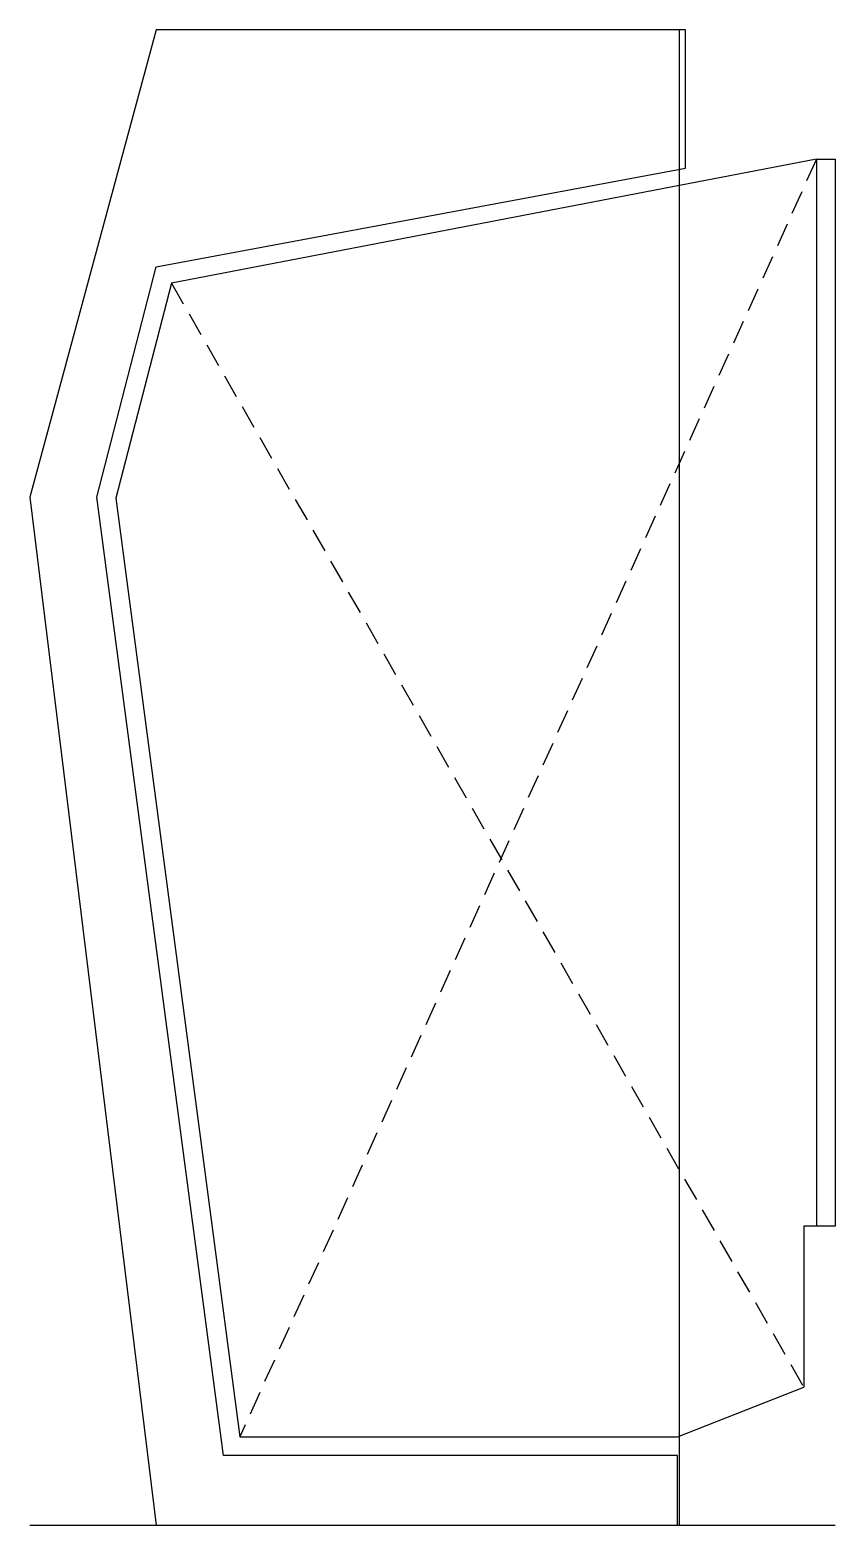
# Model space of a CAD drawing. Extents: x -174 to 42, y 0 to 400.
import ezdxf

# ---------------------------------------------------------------- set-up
doc = ezdxf.new("R2010")
doc.units = 0
doc.linetypes.add('HIDDEN', pattern=[9.525, 6.35, -3.175])
doc.layers.get('0').update_dxf_attribs({"linetype": 'CONTINUOUS'})

msp = doc.modelspace()

# ---------------------------------------------------------------- linework, layer by layer
at = {"linetype": 'CONTINUOUS'}
for p, q in [((-140.02, 400), (-173.81, 275)), ((1.59, 400), (-140.02, 400)), ((0, 0), (0, 400)), ((1.59, 363.03), (1.59, 400)), ((36.59, 365.38), (-135.97, 332.27)), ((36.59, 365.38), (36.59, 80)), ((36.59, 365.38), (41.59, 365.38)), ((41.59, 365.38), (41.59, 80)), ((-140.02, 336.6), (1.59, 363.03)), ((-155.87, 275), (-140.02, 336.6)), ((-135.97, 332.27), (-150.78, 274.69)), ((-173.81, 275), (-140.02, 0)), ((-122.05, 18.64), (-155.87, 275)), ((-150.78, 274.69), (-117.66, 23.64)), ((33.22, 80), (33.22, 36.88)), ((41.59, 80), (33.22, 80)), ((-0.6, 23.64), (33.22, 36.88)), ((-117.66, 23.64), (-0.6, 23.64)), ((-0.6, 18.64), (-122.05, 18.64)), ((-0.6, 0), (-0.6, 18.64)), ((-173.81, 0), (41.59, 0)), ((-140.02, 0), (-0.6, 0))]:
    msp.add_line(p, q, dxfattribs=at)
at = {"linetype": 'HIDDEN'}
for p, q in [((36.59, 365.38), (-117.66, 23.64)), ((-135.97, 332.27), (33.22, 36.88))]:
    msp.add_line(p, q, dxfattribs=at)

doc.saveas('drawing.dxf')
